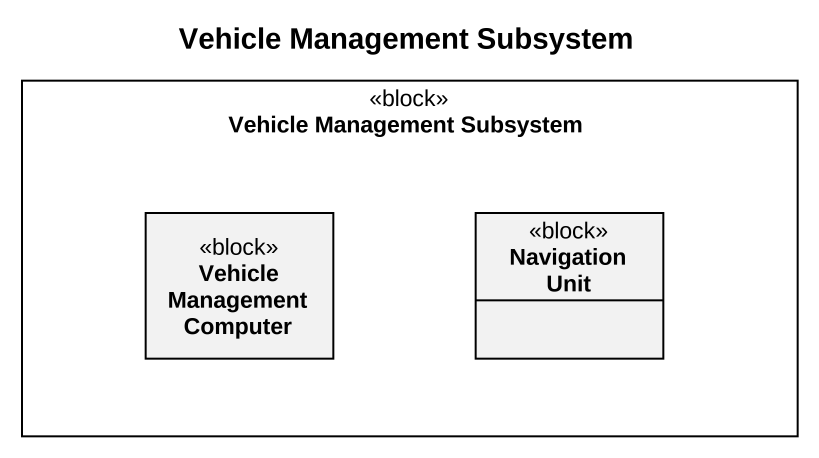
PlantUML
@startuml
title Vehicle Management Subsystem
hide circle
hide empty members
rectangle "Vehicle Management Subsystem" as Vehicle_Management_Subsystem <<block>> {
  class "Vehicle Management Computer" as Vehicle_Management_Computer <<block>>
  class "Navigation Unit" as Navigation_Unit <<block>>
}
@enduml
